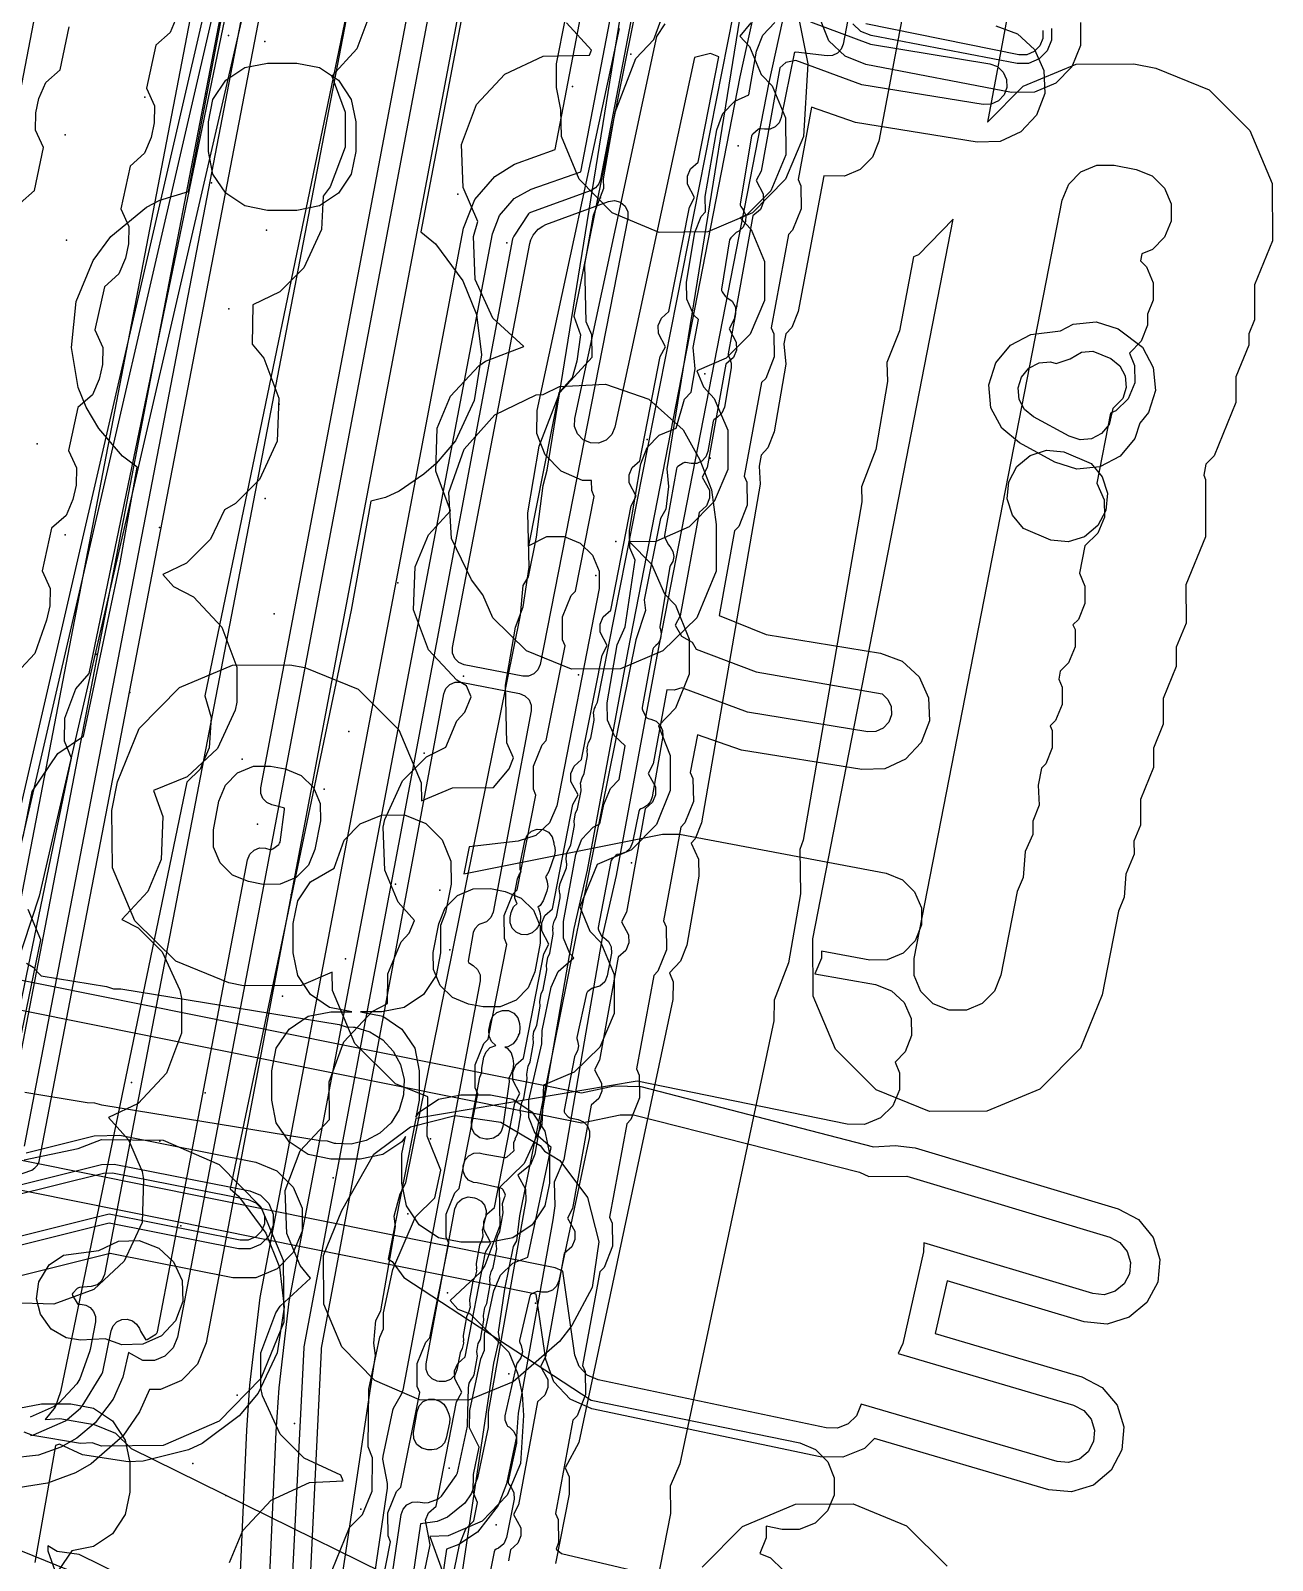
# Model space of a CAD drawing. Header units: metres. Extents: x 3158 to 3711, y 9867 to 11440.
# Drawn here: x 3262.3 to 3304.4, y 10225.3 to 10277.2 of the extents above; entities that cross this region are included whole.
import ezdxf

# ---------------------------------------------------------------- set-up
doc = ezdxf.new("R2010")
doc.units = ezdxf.units.M
for name, color, linetype in [('AI_GREENING_EXCLUSIONS', 1, 'Continuous'), ('AI_GREENING_LAWN', 82, 'Continuous'), ('AI_GREENING_REJECTED', 6, 'Continuous')]:
    doc.layers.add(name, color=color, linetype=linetype)

msp = doc.modelspace()

# ---------------------------------------------------------------- linework, layer by layer
at = {"layer": 'AI_GREENING_EXCLUSIONS'}
for points in [[(3261.435, 10239.631), (3277.065, 10320.857)], [(3260.562, 10240.387), (3275.973, 10320.473)], [(3282.767, 10314.491), (3270.1, 10247.55), (3267.3, 10232.905), (3267.154, 10232.544), (3266.88, 10232.266), (3266.52, 10232.114), (3266.13, 10232.111), (3265.643, 10232.381), (3265.448, 10231.546), (3265.118, 10230.807), (3264.51, 10230.002), (3263.885, 10229.479), (3263.885, 10229.479), (3263.352, 10229.175), (3262.589, 10228.905), (3261.587, 10228.79)], [(3283.761, 10314.378), (3268.282, 10232.717), (3267.989, 10231.994), (3267.441, 10231.438), (3266.723, 10231.134), (3266.356, 10231.132), (3266.021, 10230.377), (3265.446, 10229.548), (3264.38, 10228.61), (3263.847, 10228.307), (3263.847, 10228.307), (3262.9, 10227.954), (3261.903, 10227.799)], [(3268.526, 10309.324), (3253.664, 10232.048)], [(3260.013, 10234.718), (3263.708, 10252.554), (3263.475, 10253.13), (3263.481, 10253.91), (3263.856, 10254.898), (3264.304, 10255.427), (3270.421, 10284.924), (3270.188, 10285.501), (3270.195, 10286.281), (3270.571, 10287.269), (3271.018, 10287.797), (3272.544, 10295.135), (3272.413, 10295.269), (3272.24, 10295.708), (3260.795, 10297.429)], [(3290.821, 10295.894), (3286.384, 10275.668), (3282.581, 10256.197), (3281.207, 10248.754), (3280.748, 10246.766), (3279.422, 10239.113), (3279.279, 10238.75), (3278.846, 10238.398), (3279.116, 10237.931), (3279.123, 10237.541), (3277.846, 10230.361), (3277.84, 10229.838), (3277.484, 10228.135), (3277.27, 10227.588), (3277.051, 10227.269), (3276.466, 10226.795), (3276.117, 10226.649), (3275.551, 10226.57), (3272.551, 10206.135)], [(3291.782, 10295.608), (3287.365, 10275.476), (3283.563, 10256.01), (3282.191, 10248.572), (3281.732, 10246.589), (3280.406, 10238.936), (3280.082, 10238.169), (3280.107, 10237.364), (3280.037, 10236.885), (3278.859, 10230.331), (3278.86, 10230.324), (3278.803, 10229.532), (3278.462, 10227.928), (3278.188, 10227.193), (3277.481, 10226.29), (3276.852, 10225.872), (3276.432, 10225.712), (3273.557, 10206.105)], [(3262.07, 10249.886), (3262.374, 10251.416), (3263.241, 10252.714), (3264.112, 10253.296), (3265.358, 10259.173), (3265.941, 10262.426), (3265.445, 10262.799), (3264.642, 10263.738), (3264.208, 10264.46), (3263.933, 10265.128), (3263.704, 10266.486), (3263.866, 10268.043), (3264.442, 10269.44), (3265.049, 10270.244), (3266.258, 10271.239), (3266.709, 10271.481), (3267.681, 10271.773), (3271.429, 10291.496)], [(3285.435, 10290.753), (3280.751, 10267.544), (3280.976, 10266.909), (3280.854, 10266.014), (3280.694, 10265.451), (3280.238, 10264.94), (3279.217, 10259.759), (3279.84, 10260.069), (3280.426, 10260.071), (3280.967, 10259.849), (3281.383, 10259.437), (3281.608, 10258.897), (3281.61, 10258.311), (3280.169, 10250.932), (3279.923, 10250.354), (3279.461, 10249.928), (3278.866, 10249.729), (3277.204, 10249.541), (3277.024, 10248.628), (3283.761, 10249.968), (3284.332, 10249.97), (3291.352, 10248.645), (3291.895, 10248.426), (3292.312, 10248.017), (3292.542, 10247.478), (3292.547, 10246.893), (3292.329, 10246.35), (3291.919, 10245.932), (3291.38, 10245.703), (3290.795, 10245.697), (3289.15, 10246.008), (3289.15, 10245.767), (3288.929, 10245.232), (3290.985, 10244.872), (3291.53, 10244.66), (3291.954, 10244.256), (3292.19, 10243.721), (3292.204, 10243.136), (3291.992, 10242.59), (3291.657, 10242.239), (3291.803, 10241.88), (3291.799, 10241.295), (3291.571, 10240.755), (3291.155, 10240.344), (3290.612, 10240.124), (3290.027, 10240.128), (3282.896, 10241.597), (3275.389, 10240.329), (3274.448, 10235.552), (3274.593, 10235.472), (3274.981, 10234.932), (3281.335, 10230.764), (3288.413, 10229.32), (3288.953, 10229.094), (3289.365, 10228.678), (3289.586, 10228.136), (3289.583, 10227.551), (3289.357, 10227.011), (3288.941, 10226.599), (3288.399, 10226.378), (3287.814, 10226.381), (3287.281, 10226.489), (3287.279, 10226.102), (3287.056, 10225.57), (3287.419, 10225.424), (3287.836, 10225.014)], [(3269.372, 10200.823), (3270.657, 10229.693), (3270.752, 10231.184), (3270.752, 10231.184), (3271.097, 10234.114), (3277.993, 10270.344), (3278.225, 10270.957), (3278.73, 10271.54), (3279.303, 10271.856), (3280.991, 10272.441), (3284.445, 10290.431)], [(3279.31, 10290.117), (3275.565, 10270.409), (3276.056, 10270.003), (3276.99, 10268.747), (3277.451, 10267.603), (3277.613, 10266.236), (3277.375, 10264.688), (3276.731, 10263.321), (3276.086, 10262.548), (3275.661, 10262.186), (3274.829, 10261.614), (3274.366, 10261.394), (3273.861, 10261.269), (3273.197, 10257.576), (3269.091, 10237.939), (3269.369, 10237.688), (3270.303, 10236.431), (3270.765, 10235.287), (3270.926, 10233.921), (3270.688, 10232.373), (3270.045, 10231.006), (3269.399, 10230.233), (3268.142, 10229.298), (3267.68, 10229.079), (3266.143, 10228.698), (3265.631, 10228.675), (3264.084, 10228.914), (3263.307, 10229.271), (3263.164, 10229.229), (3262.463, 10225.265)], [(3268.373, 10200.876), (3269.659, 10229.756), (3269.659, 10229.756), (3269.757, 10231.283), (3270.106, 10234.249), (3277.011, 10270.531), (3277.391, 10271.508), (3278.065, 10272.287), (3278.733, 10272.699), (3280.118, 10273.197), (3283.354, 10290.053)], [(3271.764, 10217.254), (3274.018, 10232.284), (3273.97, 10232.698), (3274.032, 10233.476), (3274.198, 10233.8), (3274.7, 10236.657), (3274.655, 10237.016), (3274.861, 10237.769), (3275.05, 10238.148), (3278.945, 10257.397), (3279.037, 10258.409), (3279.21, 10258.706), (3279.482, 10260.05), (3279.711, 10261.797), (3279.849, 10262.325), (3283.872, 10287.253)], [(3271.764, 10217.254), (3274.018, 10232.284), (3273.97, 10232.698), (3274.032, 10233.476), (3274.198, 10233.8), (3274.7, 10236.657), (3274.655, 10237.016), (3274.861, 10237.769), (3275.05, 10238.148), (3278.945, 10257.397), (3279.037, 10258.409), (3279.21, 10258.706), (3279.482, 10260.05), (3279.711, 10261.797), (3279.849, 10262.325), (3283.872, 10287.253)], [(3274.337, 10284.106), (3268.232, 10254.669), (3268.448, 10253.925), (3268.375, 10252.896), (3268.071, 10252.178), (3267.624, 10251.738), (3263.339, 10231.057), (3263.154, 10230.537), (3262.813, 10230.108), (3263.317, 10230.146), (3264.476, 10229.942), (3265.2, 10229.651), (3265.737, 10229.124), (3278.905, 10222.641)], [(3287.4, 10284.004), (3283.908, 10262.368), (3283.966, 10261.772), (3283.869, 10260.998), (3283.688, 10260.681), (3283.14, 10257.923), (3283.185, 10257.564), (3282.859, 10256.57), (3278.904, 10237.026), (3278.803, 10236.171), (3278.693, 10235.981), (3278.4, 10234.534), (3278.182, 10233.079), (3278.221, 10232.863), (3278.023, 10232.019), (3275.722, 10216.671)], [(3287.4, 10284.004), (3283.908, 10262.368), (3283.966, 10261.772), (3283.869, 10260.998), (3283.688, 10260.681), (3283.14, 10257.923), (3283.185, 10257.564), (3282.859, 10256.57), (3278.904, 10237.026), (3278.803, 10236.171), (3278.693, 10235.981), (3278.4, 10234.534), (3278.182, 10233.079), (3278.221, 10232.863), (3278.023, 10232.019), (3275.722, 10216.671)], [(3270.833, 10283.481), (3262.61, 10247.867), (3261.237, 10243.703)], [(3269.566, 10283.774), (3261.343, 10248.16)], [(3269.858, 10283.706), (3261.635, 10248.092)], [(3272.404, 10224.641), (3273.142, 10226.448), (3273.579, 10226.889), (3273.905, 10227.681), (3273.919, 10228.817), (3273.77, 10229.191), (3273.795, 10231.141), (3274.169, 10232.902), (3274.292, 10233.189), (3274.299, 10233.734), (3274.61, 10235.202), (3275.38, 10236.994), (3276.038, 10237.635), (3276.238, 10238.578), (3275.78, 10239.724), (3275.797, 10241.06), (3274.703, 10241.505), (3273.318, 10242.872), (3272.559, 10244.669), (3272.554, 10245.288), (3271.496, 10244.843), (3269.546, 10244.831), (3269.048, 10244.927), (3267.246, 10245.66), (3265.856, 10247.03), (3265.096, 10248.833), (3265.083, 10250.778), (3265.27, 10251.753), (3266.003, 10253.556), (3267.373, 10254.946), (3269.174, 10255.706), (3271.121, 10255.719), (3271.624, 10255.622), (3273.431, 10254.886), (3274.819, 10253.515), (3275.577, 10251.718), (3275.581, 10251.103), (3276.636, 10251.548), (3278.023, 10251.557), (3278.552, 10252.186), (3278.707, 10252.561), (3278.478, 10253.075), (3278.429, 10255.026), (3278.77, 10256.996), (3279.036, 10257.687), (3279.234, 10259.029), (3279.188, 10260.869), (3279.579, 10263.136), (3280.28, 10264.956), (3281.374, 10266.152), (3281.365, 10266.916), (3281.172, 10267.351), (3281.123, 10269.301), (3281.413, 10270.977), (3281.766, 10271.894), (3281.758, 10272.201), (3282.15, 10274.467), (3282.851, 10276.288), (3283.464, 10276.933), (3284.211, 10278.966)], [(3292.107, 10278.823), (3291.099, 10273.482), (3290.88, 10272.939), (3290.47, 10272.522), (3289.931, 10272.292), (3289.236, 10272.308), (3288.365, 10267.7), (3288.147, 10267.157), (3287.942, 10266.949), (3287.878, 10266.609), (3287.939, 10265.921), (3287.544, 10263.622), (3287.334, 10263.075), (3287.106, 10262.835), (3287.04, 10262.457), (3287.068, 10261.842), (3285.084, 10250.362), (3284.868, 10249.808), (3284.736, 10249.671), (3284.983, 10249.124), (3284.995, 10248.548), (3284.589, 10246.211), (3284.373, 10245.658), (3283.993, 10245.267), (3284.118, 10244.958), (3284.112, 10244.368), (3280.921, 10229.338), (3280.461, 10228.474), (3280.589, 10228.171), (3280.592, 10227.585), (3280.134, 10225.223)], [(3273.894, 10277.968), (3273.386, 10276.613), (3272.539, 10275.694), (3272.992, 10274.472), (3272.992, 10273.285), (3272.484, 10271.93), (3272.244, 10271.619), (3272.189, 10270.488), (3271.587, 10269.183), (3270.777, 10268.373), (3269.864, 10267.935), (3269.834, 10266.597), (3270.238, 10266.121), (3270.746, 10264.766), (3270.691, 10263.308), (3270.088, 10262.003), (3269.278, 10261.193), (3268.897, 10260.977), (3268.422, 10259.978), (3267.612, 10259.167), (3266.813, 10258.777), (3267.169, 10258.372), (3267.852, 10258.029), (3268.812, 10256.997), (3269.319, 10255.643), (3269.319, 10254.456), (3269.265, 10254.184), (3268.662, 10252.88), (3267.63, 10251.92), (3266.492, 10251.456), (3266.804, 10250.569), (3266.749, 10249.11), (3266.296, 10248.027), (3265.422, 10247.08), (3265.969, 10246.794), (3266.78, 10245.984), (3267.382, 10244.679), (3267.437, 10244.408), (3267.437, 10243.221), (3266.929, 10241.866), (3265.969, 10240.834), (3264.967, 10240.359), (3265.647, 10239.606), (3266.101, 10238.523), (3266.155, 10238.251), (3266.101, 10236.793), (3265.498, 10235.488), (3264.466, 10234.529), (3263.112, 10234.021), (3261.653, 10234.075)], [(3267.284, 10277.709), (3267.053, 10277.171), (3266.566, 10276.736), (3266.258, 10275.283), (3266.525, 10274.687), (3266.518, 10274.102), (3266.414, 10273.613), (3266.183, 10273.075), (3265.696, 10272.64), (3265.387, 10271.187), (3265.655, 10270.591), (3265.647, 10270.006), (3265.543, 10269.517), (3265.312, 10268.979), (3264.824, 10268.544), (3264.506, 10267.085), (3264.77, 10266.488), (3264.759, 10265.903), (3264.653, 10265.414), (3264.419, 10264.878), (3263.929, 10264.445), (3263.613, 10262.994), (3263.877, 10262.397), (3263.866, 10261.812), (3263.76, 10261.323), (3263.526, 10260.787), (3263.036, 10260.354), (3262.719, 10258.903), (3262.984, 10258.306), (3262.973, 10257.72), (3262.866, 10257.232), (3262.466, 10256.102), (3261.999, 10255.601)], [(3295.546, 10278.173), (3294.781, 10274.123), (3295.996, 10275.347), (3297.795, 10276.1), (3299.745, 10276.108), (3300.497, 10275.962), (3302.302, 10275.223), (3303.687, 10273.849), (3304.441, 10272.049), (3304.449, 10270.099), (3303.84, 10268.611), (3303.845, 10267.419), (3303.651, 10266.947), (3303.652, 10266.567), (3303.209, 10265.485), (3303.212, 10264.615), (3302.472, 10262.81), (3302.191, 10262.528), (3302.118, 10262.15), (3302.177, 10262.009), (3302.184, 10260.058), (3301.518, 10258.436), (3301.523, 10257.131), (3301.187, 10256.313), (3301.19, 10255.655), (3300.746, 10254.573), (3300.749, 10253.703), (3300.415, 10252.888), (3300.418, 10252.233), (3299.974, 10251.151), (3299.977, 10250.281), (3299.753, 10249.735), (3299.755, 10249.296), (3299.476, 10248.615), (3299.424, 10247.832), (3299.23, 10247.359), (3298.676, 10244.517), (3297.937, 10242.712), (3296.564, 10241.326), (3294.765, 10240.572), (3292.814, 10240.563), (3291.008, 10241.302), (3289.623, 10242.675), (3288.868, 10244.475), (3288.86, 10246.425), (3293.624, 10270.835), (3292.443, 10269.63), (3292.279, 10269.561), (3291.804, 10267.051), (3291.372, 10265.977), (3291.389, 10265.328), (3290.993, 10263.028), (3290.504, 10261.756), (3290.517, 10261.246), (3288.533, 10249.766), (3288.412, 10249.454), (3288.443, 10247.948), (3288.037, 10245.611), (3287.543, 10244.345), (3287.535, 10243.642), (3284.345, 10228.611), (3284.023, 10227.856), (3284.028, 10226.919), (3283.57, 10224.557)], [(3297.936, 10277.506), (3297.941, 10276.726), (3297.648, 10276.003), (3297.1, 10275.447), (3296.381, 10275.143), (3295.601, 10275.138), (3290.652, 10276.085), (3289.952, 10276.364), (3289.404, 10276.883), (3289.009, 10277.88)], [(3261.965, 10271.376), (3262.452, 10271.811), (3262.761, 10273.264), (3262.493, 10273.86), (3262.501, 10274.445), (3262.605, 10274.934), (3262.836, 10275.472), (3263.323, 10275.907), (3263.632, 10277.36)], [(3269.067, 10225.259), (3269.52, 10226.342), (3270.48, 10227.374), (3271.785, 10227.977), (3271.785, 10227.977), (3272.924, 10228.031), (3272.841, 10228.23), (3271.603, 10228.804), (3270.793, 10229.615), (3270.19, 10230.919), (3270.135, 10231.191), (3270.135, 10232.378), (3270.643, 10233.732), (3270.793, 10233.954), (3271.822, 10234.912), (3271.47, 10235.336), (3271.017, 10236.419), (3270.962, 10237.878), (3271.47, 10239.232), (3272.463, 10240.287), (3272.445, 10241.567), (3272.953, 10242.921), (3273.912, 10243.953), (3274.424, 10244.224), (3274.438, 10245.234), (3274.892, 10246.318), (3275.164, 10246.608), (3275.344, 10247.04), (3274.793, 10247.662), (3274.34, 10248.746), (3274.285, 10250.204), (3274.34, 10250.475), (3274.943, 10251.78), (3275.753, 10252.591), (3276.406, 10252.92), (3276.781, 10253.818), (3277.054, 10254.109), (3277.27, 10254.627), (3277.113, 10255.002), (3276.783, 10255.197), (3275.824, 10256.229), (3275.316, 10257.583), (3275.37, 10259.042), (3275.824, 10260.125), (3276.57, 10260.943), (3276.064, 10262.292), (3276.119, 10263.75), (3276.572, 10264.834), (3277.532, 10265.865), (3277.753, 10266.015), (3279.057, 10266.512), (3278.001, 10267.482), (3277.398, 10268.787), (3277.343, 10270.246), (3277.499, 10270.758), (3276.995, 10271.916), (3276.94, 10273.375), (3277.448, 10274.729), (3278.408, 10275.761), (3279.713, 10276.364), (3281.279, 10276.397), (3281.352, 10276.57), (3280.499, 10277.495)], [(3273.896, 10222.747), (3274.534, 10225.959), (3274.447, 10226.167), (3274.444, 10226.947), (3274.74, 10227.669), (3274.883, 10227.814), (3275.521, 10231.025), (3275.434, 10231.233), (3275.431, 10232.014), (3275.726, 10232.736), (3275.869, 10232.88), (3276.507, 10236.092), (3276.42, 10236.3), (3276.417, 10237.08), (3276.713, 10237.802), (3276.856, 10237.946), (3277.494, 10241.158), (3277.407, 10241.366), (3277.404, 10242.146), (3277.7, 10242.868), (3277.843, 10243.013), (3278.481, 10246.224), (3278.394, 10246.432), (3278.391, 10247.213), (3278.686, 10247.935), (3278.829, 10248.079), (3279.467, 10251.291), (3279.38, 10251.499), (3279.377, 10252.279), (3279.673, 10253.002), (3279.816, 10253.146), (3280.455, 10256.357), (3280.368, 10256.565), (3280.365, 10257.346), (3280.661, 10258.068), (3280.804, 10258.212), (3281.443, 10261.424), (3281.356, 10261.631), (3281.355, 10261.968), (3281.042, 10261.973), (3280.326, 10262.283), (3279.783, 10262.844), (3279.495, 10263.569), (3279.508, 10264.349), (3282.298, 10277.311)], [(3275.096, 10222.107), (3275.873, 10225.864), (3275.72, 10226.699), (3275.824, 10226.952), (3276.082, 10227.173), (3276.773, 10230.718), (3276.947, 10231.042), (3276.708, 10231.492), (3276.707, 10231.765), (3276.81, 10232.018), (3277.069, 10232.24), (3277.759, 10235.785), (3277.933, 10236.108), (3277.694, 10236.558), (3277.693, 10236.831), (3277.797, 10237.084), (3278.056, 10237.306), (3278.746, 10240.851), (3278.92, 10241.175), (3278.681, 10241.625), (3278.68, 10241.898), (3278.783, 10242.151), (3279.042, 10242.372), (3279.733, 10245.917), (3279.907, 10246.241), (3279.668, 10246.691), (3279.667, 10246.964), (3279.77, 10247.217), (3280.029, 10247.439), (3280.719, 10250.984), (3280.893, 10251.307), (3280.654, 10251.758), (3280.653, 10252.031), (3280.757, 10252.283), (3281.016, 10252.505), (3281.707, 10256.05), (3281.881, 10256.374), (3281.642, 10256.824), (3281.641, 10257.097), (3281.745, 10257.35), (3282.004, 10257.571), (3282.695, 10261.116), (3282.869, 10261.44), (3282.63, 10261.89), (3282.629, 10262.163), (3282.732, 10262.416), (3282.991, 10262.637), (3283.683, 10266.182), (3283.857, 10266.506), (3283.618, 10266.956), (3283.617, 10267.229), (3283.72, 10267.482), (3283.979, 10267.703), (3284.67, 10271.248), (3284.844, 10271.572), (3284.605, 10272.022), (3284.604, 10272.295), (3284.708, 10272.548), (3284.967, 10272.77), (3285.671, 10276.346), (3285.39, 10276.458), (3284.847, 10276.319), (3282.147, 10263.781), (3282.039, 10263.53), (3281.843, 10263.34), (3281.589, 10263.24), (3281.316, 10263.244), (3281.065, 10263.353), (3280.875, 10263.549), (3280.774, 10263.803), (3280.779, 10264.076), (3283.569, 10277.037), (3283.847, 10277.459)], [(3286.757, 10277.495), (3286.379, 10277.044), (3286.71, 10276.694), (3287.107, 10275.744), (3287.477, 10275.356), (3287.93, 10274.272), (3287.944, 10273.015), (3287.438, 10271.804), (3286.628, 10270.994), (3286.394, 10270.881), (3286.767, 10270.487), (3287.22, 10269.403), (3287.22, 10268.076), (3286.728, 10266.935), (3285.918, 10266.125), (3284.918, 10265.692), (3285.147, 10265.145), (3285.516, 10264.757), (3285.97, 10263.673), (3285.97, 10262.346), (3285.516, 10261.262), (3284.667, 10260.395), (3283.527, 10259.903), (3282.634, 10259.889), (3283.391, 10259.132), (3283.827, 10258.125), (3284.196, 10257.736), (3284.664, 10256.583), (3284.664, 10255.396), (3284.196, 10254.242), (3283.619, 10253.646), (3284.023, 10252.643), (3284.023, 10251.456), (3283.556, 10250.302), (3282.707, 10249.435), (3281.544, 10248.938), (3280.95, 10247.512), (3281.296, 10246.684), (3281.666, 10246.295), (3282.119, 10245.212), (3282.119, 10243.885), (3281.628, 10242.744), (3280.76, 10241.895), (3279.719, 10241.46), (3279.664, 10240.108), (3279.062, 10238.804), (3278.218, 10237.97), (3278.236, 10236.69), (3277.728, 10235.336), (3277.579, 10235.114), (3276.55, 10234.156), (3276.821, 10233.852), (3277.235, 10233.701), (3278.545, 10232.396), (3278.844, 10231.687), (3278.999, 10230.967), (3279.039, 10230.251), (3278.945, 10228.624), (3278.491, 10227.541), (3277.636, 10226.664), (3276.486, 10226.166), (3275.86, 10226.149), (3276.287, 10224.988)], [(3276.704, 10225.031), (3276.868, 10225.861), (3277.091, 10226.4), (3277.359, 10226.67), (3277.48, 10227.297), (3277.336, 10227.652), (3277.343, 10228.245), (3277.542, 10229.169), (3277.211, 10229.829), (3277.219, 10230.415), (3277.593, 10232.175), (3277.716, 10232.462), (3277.723, 10233.007), (3278.034, 10234.475), (3278.265, 10235.013), (3278.684, 10235.421), (3279.188, 10235.622), (3279.978, 10239.344), (3279.438, 10239.82), (3279.221, 10240.363), (3279.229, 10240.948), (3279.669, 10242.864), (3279.675, 10243.311), (3279.986, 10244.779), (3280.217, 10245.317), (3280.754, 10245.772), (3280.614, 10245.918), (3280.4, 10246.445), (3280.397, 10247.013), (3280.823, 10249.277), (3281.027, 10249.799), (3281.409, 10250.209), (3281.637, 10250.318), (3281.769, 10250.983), (3281.993, 10251.523), (3282.292, 10251.822), (3282.49, 10252.968), (3282.13, 10253.309), (3281.893, 10253.844), (3281.878, 10254.429), (3282.219, 10256.4), (3282.487, 10257.007), (3282.836, 10259.272), (3282.651, 10259.688), (3282.636, 10260.273), (3283.028, 10262.54), (3283.239, 10263.086), (3283.642, 10263.51), (3284.219, 10263.748), (3284.504, 10264.728), (3284.731, 10264.967), (3284.867, 10265.759), (3284.802, 10266.486), (3284.981, 10267.436), (3284.824, 10267.585), (3284.586, 10268.12), (3284.572, 10268.705), (3284.861, 10270.38), (3285.072, 10270.927), (3285.22, 10271.082), (3285.207, 10271.605), (3285.599, 10273.871), (3285.809, 10274.417), (3286.212, 10274.841), (3286.69, 10275.053), (3286.947, 10276.532), (3287.161, 10277.082), (3287.57, 10277.508)], [(3288.775, 10277.536), (3290.81, 10276.769), (3294.864, 10276.11), (3295.119, 10276.014), (3295.319, 10275.828), (3295.433, 10275.579), (3295.442, 10275.307), (3295.347, 10275.051), (3295.16, 10274.851), (3294.912, 10274.738), (3294.639, 10274.728), (3290.516, 10275.398), (3288.281, 10276.226), (3287.946, 10276.147), (3287.739, 10275.973), (3287.102, 10272.47), (3286.932, 10272.144), (3287.177, 10271.697), (3287.182, 10271.424), (3287.081, 10271.17), (3286.825, 10270.945), (3286.188, 10267.441), (3286.018, 10267.115), (3286.263, 10266.668), (3286.268, 10266.395), (3286.167, 10266.141), (3285.911, 10265.916), (3285.274, 10262.413), (3285.104, 10262.087), (3285.349, 10261.64), (3285.354, 10261.367), (3285.253, 10261.113), (3284.997, 10260.888), (3284.36, 10257.384), (3284.191, 10257.058), (3284.404, 10256.684), (3284.768, 10256.481), (3284.906, 10256.247), (3286.941, 10255.48), (3291.207, 10254.732), (3291.406, 10254.546), (3291.52, 10254.298), (3291.529, 10254.025), (3291.434, 10253.769), (3291.248, 10253.569), (3290.999, 10253.456), (3290.726, 10253.446), (3286.647, 10254.109), (3284.412, 10254.937), (3284.154, 10254.853), (3283.904, 10254.871), (3283.447, 10252.356), (3283.277, 10252.03), (3283.521, 10251.583), (3283.526, 10251.31), (3283.425, 10251.056), (3283.169, 10250.831), (3282.533, 10247.327), (3282.363, 10247.001), (3282.607, 10246.555), (3282.612, 10246.281), (3282.512, 10246.027), (3282.255, 10245.802), (3281.619, 10242.299), (3281.449, 10241.973), (3281.693, 10241.526), (3281.698, 10241.253), (3281.598, 10240.999), (3281.342, 10240.774), (3280.705, 10237.271), (3280.535, 10236.945), (3280.779, 10236.498), (3280.784, 10236.224), (3280.684, 10235.97), (3280.428, 10235.745), (3279.791, 10232.242), (3279.621, 10231.916), (3279.866, 10231.469), (3279.87, 10231.196), (3279.77, 10230.942), (3279.514, 10230.717), (3278.877, 10227.214), (3278.707, 10226.888), (3278.952, 10226.441), (3278.956, 10226.168), (3278.856, 10225.914), (3278.6, 10225.688), (3278.533, 10225.322)], [(3295.072, 10277.393), (3295.803, 10277.12), (3296.374, 10276.588), (3296.698, 10275.878), (3296.725, 10275.098), (3296.452, 10274.367), (3295.92, 10273.796), (3295.21, 10273.472), (3294.43, 10273.445), (3290.308, 10274.115), (3288.817, 10274.635), (3288.358, 10272.178), (3288.448, 10271.972), (3288.461, 10271.191), (3288.174, 10270.466), (3288.033, 10270.32), (3287.444, 10267.15), (3287.534, 10266.943), (3287.547, 10266.163), (3287.26, 10265.437), (3287.119, 10265.291), (3286.53, 10262.121), (3286.62, 10261.915), (3286.633, 10261.134), (3286.346, 10260.409), (3286.205, 10260.263), (3285.682, 10257.388), (3287.278, 10256.742), (3291.159, 10256.111), (3291.89, 10255.838), (3292.461, 10255.306), (3292.785, 10254.596), (3292.813, 10253.816), (3292.539, 10253.085), (3292.007, 10252.514), (3291.297, 10252.19), (3290.518, 10252.163), (3286.439, 10252.826), (3284.948, 10253.346), (3284.702, 10252.064), (3284.792, 10251.858), (3284.805, 10251.077), (3284.518, 10250.352), (3284.377, 10250.206), (3283.788, 10247.036), (3283.878, 10246.829), (3283.891, 10246.049), (3283.604, 10245.323), (3283.463, 10245.177), (3282.874, 10242.007), (3282.964, 10241.801), (3282.977, 10241.021), (3282.69, 10240.295), (3282.549, 10240.149), (3281.96, 10236.979), (3282.05, 10236.772), (3282.063, 10235.992), (3281.776, 10235.266), (3281.635, 10235.12), (3281.047, 10231.95), (3281.136, 10231.744), (3281.149, 10230.964), (3280.862, 10230.238), (3280.721, 10230.092), (3280.133, 10226.922), (3280.222, 10226.715), (3280.235, 10225.935), (3280.147, 10225.713), (3280.328, 10225.572), (3284.463, 10224.593)], [(3288.381, 10277.638), (3288.685, 10276.107), (3288.538, 10273.64), (3287.934, 10272.195), (3286.811, 10271.051), (3285.302, 10270.404), (3283.641, 10270.388), (3282.055, 10271.051), (3280.932, 10272.195), (3280.328, 10273.64), (3280.312, 10274.56), (3280.163, 10275.31), (3280.163, 10276.112), (3280.467, 10277.643)], [(3296.956, 10277.304), (3296.959, 10276.914), (3296.813, 10276.552), (3296.539, 10276.274), (3296.179, 10276.123), (3295.789, 10276.12), (3290.84, 10277.067), (3290.49, 10277.207), (3290.216, 10277.466)], [(3296.663, 10277.243), (3296.665, 10276.97), (3296.562, 10276.717), (3296.37, 10276.523), (3296.119, 10276.416), (3295.845, 10276.414), (3290.651, 10277.46)], [(3249.661, 10247.508), (3281.016, 10241.201), (3282.115, 10241.432), (3283.018, 10241.415), (3290.914, 10239.369), (3291.65, 10239.407), (3292.329, 10239.326), (3299.216, 10237.258), (3299.906, 10236.893), (3300.403, 10236.291), (3300.631, 10235.545), (3300.557, 10234.768), (3300.191, 10234.079), (3299.589, 10233.582), (3298.843, 10233.353), (3298.067, 10233.427), (3293.415, 10234.823), (3293.01, 10233.027), (3297.988, 10231.564), (3298.679, 10231.202), (3299.18, 10230.603), (3299.413, 10229.859), (3299.343, 10229.081), (3298.981, 10228.39), (3298.382, 10227.89), (3297.638, 10227.657), (3296.86, 10227.726), (3290.949, 10229.463), (3290.607, 10229.129), (3289.882, 10228.838), (3289.102, 10228.847), (3281.365, 10230.48), (3280.626, 10230.802), (3280.074, 10231.389), (3279.799, 10232.147), (3279.474, 10234.371), (3248.253, 10240.651)], [(3261.465, 10240.568), (3262.665, 10246.383), (3262.234, 10247.413)], [(3249.464, 10246.527), (3281.017, 10240.179), (3282.322, 10240.454), (3282.773, 10240.445), (3290.439, 10238.509), (3290.754, 10238.359), (3292.042, 10238.368), (3298.929, 10236.301), (3299.274, 10236.118), (3299.522, 10235.817), (3299.636, 10235.444), (3299.599, 10235.055), (3299.416, 10234.711), (3299.115, 10234.462), (3298.742, 10234.348), (3298.354, 10234.385), (3292.621, 10236.106), (3292.61, 10235.797), (3291.91, 10232.695), (3291.754, 10232.354), (3297.706, 10230.605), (3298.052, 10230.424), (3298.302, 10230.124), (3298.418, 10229.752), (3298.384, 10229.363), (3298.203, 10229.018), (3297.903, 10228.768), (3297.531, 10228.651), (3297.142, 10228.686), (3290.494, 10230.639), (3290.34, 10230.239), (3290.061, 10229.966), (3289.699, 10229.821), (3289.309, 10229.826), (3281.572, 10231.458), (3281.202, 10231.619), (3280.926, 10231.913), (3280.789, 10232.292), (3280.372, 10235.144), (3280.116, 10235.259), (3248.449, 10241.631)], [(3262.183, 10245.599), (3262.404, 10245.462), (3262.405, 10245.461), (3262.405, 10245.461), (3262.584, 10245.271), (3262.684, 10245.164), (3264.892, 10244.802), (3265.133, 10244.729), (3265.385, 10244.721), (3272.787, 10243.509), (3273.028, 10243.436), (3273.28, 10243.428), (3273.326, 10243.421), (3273.826, 10243.27), (3274.27, 10242.995), (3274.627, 10242.614), (3274.874, 10242.154), (3274.993, 10241.646), (3274.977, 10241.124), (3274.826, 10240.624), (3274.551, 10240.18), (3274.17, 10239.823), (3273.71, 10239.576), (3273.202, 10239.457), (3272.68, 10239.473), (3272.633, 10239.481), (3272.392, 10239.554), (3272.14, 10239.562), (3264.739, 10240.774), (3264.497, 10240.847), (3264.245, 10240.855), (3262.124, 10241.202)], [(3262.171, 10239.16), (3264.483, 10239.736), (3265.354, 10239.758), (3269.957, 10238.849), (3270.678, 10238.551), (3271.231, 10238), (3271.53, 10237.279), (3271.531, 10236.499), (3271.234, 10235.778), (3270.683, 10235.225), (3269.962, 10234.925), (3269.182, 10234.924), (3265.017, 10235.747), (3261.443, 10234.857)], [(3262.103, 10238.922), (3263.934, 10239.308), (3264.723, 10239.612), (3266.819, 10239.589), (3268.72, 10238.769), (3270.135, 10237.323), (3270.89, 10235.517), (3270.914, 10233.421), (3270.135, 10231.499), (3268.72, 10230.053), (3266.819, 10229.233), (3264.723, 10229.21), (3264.406, 10229.317), (3264.016, 10229.303), (3262.401, 10229.57), (3262.103, 10229.683)], [(3260.09, 10237.302), (3264.797, 10238.475), (3265.102, 10238.483), (3269.705, 10237.573), (3269.957, 10237.469), (3270.151, 10237.276), (3270.256, 10237.024), (3270.256, 10236.751), (3270.152, 10236.498), (3269.959, 10236.305), (3269.707, 10236.2), (3269.434, 10236.2), (3264.984, 10237.079), (3259.866, 10235.803)], [(3260.375, 10237.682), (3264.725, 10238.766), (3265.16, 10238.777), (3269.763, 10237.868), (3270.124, 10237.719), (3270.4, 10237.443), (3270.55, 10237.083), (3270.55, 10236.693), (3270.402, 10236.332), (3270.126, 10236.056), (3269.766, 10235.906), (3269.376, 10235.906), (3264.992, 10236.772), (3260.133, 10235.561)], [(3259.454, 10225.008), (3259.021, 10225.657), (3258.868, 10226.422), (3258.868, 10227.422), (3259.021, 10228.187), (3259.454, 10228.836), (3260.103, 10229.27), (3260.84, 10229.416), (3261.273, 10230.064), (3261.922, 10230.498), (3262.687, 10230.65), (3263.687, 10230.65), (3263.687, 10230.65), (3264.452, 10230.498), (3265.101, 10230.064), (3265.535, 10229.415), (3265.687, 10228.65), (3265.687, 10227.65), (3265.535, 10226.885), (3265.101, 10226.236), (3264.452, 10225.802), (3263.715, 10225.656), (3263.283, 10225.008)], [(3285.102, 10225.103), (3286.476, 10226.488), (3288.276, 10227.241), (3290.227, 10227.248), (3292.032, 10226.509), (3293.417, 10225.134)], [(3277.379, 10218.933), (3263.97, 10225.535), (3263.225, 10225.64), (3262.904, 10225.829), (3262.901, 10225.652), (3265.358, 10218.785)], [(3257.441, 10224.953), (3259.273, 10225.338), (3260.062, 10225.643), (3262.041, 10225.643), (3263.963, 10224.864)]]:
    msp.add_lwpolyline(points, dxfattribs=at)
for points in [[(3272.768, 10275.548), (3273.202, 10274.899), (3273.354, 10274.134), (3273.354, 10273.134), (3273.202, 10272.369), (3272.768, 10271.72), (3272.119, 10271.286), (3271.354, 10271.134), (3270.354, 10271.134), (3269.589, 10271.286), (3268.94, 10271.72), (3268.506, 10272.369), (3268.354, 10273.134), (3268.354, 10274.134), (3268.506, 10274.899), (3268.94, 10275.548), (3269.589, 10275.982), (3270.354, 10276.134), (3271.354, 10276.134), (3272.119, 10275.982), (3272.768, 10275.548)], [(3300.37, 10272.304), (3300.785, 10271.892), (3301.011, 10271.352), (3301.014, 10270.767), (3300.792, 10270.226), (3300.38, 10269.81), (3300.017, 10269.658), (3299.971, 10269.423), (3300.181, 10269.215), (3300.407, 10268.675), (3300.409, 10268.089), (3300.216, 10267.617), (3300.217, 10267.237), (3299.995, 10266.696), (3299.597, 10266.295), (3299.775, 10265.871), (3299.777, 10265.286), (3299.555, 10264.744), (3299.142, 10264.329), (3298.962, 10264.254), (3298.498, 10261.876), (3298.746, 10261.314), (3298.748, 10260.729), (3298.526, 10260.187), (3298.085, 10259.76), (3297.902, 10258.824), (3298.086, 10258.387), (3298.088, 10257.801), (3297.866, 10257.26), (3297.683, 10257.076), (3297.753, 10256.911), (3297.755, 10256.325), (3297.533, 10255.784), (3297.254, 10255.503), (3297.2, 10255.226), (3297.312, 10254.959), (3297.314, 10254.374), (3297.092, 10253.832), (3296.913, 10253.651), (3296.98, 10253.489), (3296.982, 10252.904), (3296.76, 10252.362), (3296.612, 10252.213), (3296.499, 10251.635), (3296.542, 10250.952), (3296.318, 10250.408), (3296.32, 10249.966), (3296.06, 10249.387), (3295.989, 10248.502), (3295.795, 10248.029), (3295.241, 10245.185), (3295.019, 10244.643), (3294.607, 10244.228), (3294.067, 10244.001), (3293.482, 10243.999), (3292.94, 10244.221), (3292.525, 10244.633), (3292.298, 10245.172), (3292.296, 10245.758), (3297.318, 10271.487), (3297.54, 10272.029), (3297.952, 10272.444), (3298.492, 10272.67), (3299.077, 10272.672), (3299.828, 10272.526), (3300.37, 10272.304)], [(3296.252, 10266.923), (3297.259, 10267.054), (3297.689, 10267.28), (3298.466, 10267.351), (3299.212, 10267.12), (3300.045, 10266.493), (3300.409, 10265.803), (3300.48, 10265.026), (3300.248, 10264.28), (3299.95, 10263.921), (3299.786, 10263.394), (3299.286, 10262.794), (3298.596, 10262.431), (3297.819, 10262.36), (3297.073, 10262.591), (3295.865, 10263.248), (3295.265, 10263.747), (3294.902, 10264.437), (3294.831, 10265.215), (3295.062, 10265.96), (3295.561, 10266.56), (3296.252, 10266.923)], [(3296.191, 10265.782), (3296.536, 10265.964), (3296.924, 10266), (3297.11, 10265.942), (3297.594, 10266.099), (3297.973, 10266.321), (3298.362, 10266.357), (3298.968, 10266.114), (3299.268, 10265.864), (3299.45, 10265.519), (3299.485, 10265.13), (3299.37, 10264.758), (3299.032, 10264.411), (3298.907, 10263.871), (3298.657, 10263.571), (3298.312, 10263.39), (3297.923, 10263.354), (3297.551, 10263.47), (3296.342, 10264.126), (3296.042, 10264.376), (3295.861, 10264.721), (3295.825, 10265.11), (3295.941, 10265.482), (3296.191, 10265.782)], [(3278.069, 10264.198), (3279.475, 10264.876), (3279.714, 10264.889), (3280.268, 10265.156), (3281.826, 10265.244), (3283.299, 10264.729), (3284.463, 10263.689), (3285.022, 10262.667), (3285.423, 10261.652), (3285.581, 10260.482), (3285.581, 10258.898), (3284.918, 10257.312), (3283.774, 10256.189), (3282.329, 10255.585), (3280.668, 10255.569), (3279.146, 10256.189), (3278.002, 10257.312), (3277.659, 10258.093), (3277.28, 10258.596), (3276.602, 10260.002), (3276.514, 10261.561), (3277.029, 10263.034), (3278.069, 10264.198)], [(3297.371, 10262.944), (3298.303, 10262.549), (3298.677, 10262.099), (3298.851, 10261.54), (3298.797, 10260.957), (3298.525, 10260.439), (3298.075, 10260.065), (3297.516, 10259.891), (3296.933, 10259.945), (3296.001, 10260.34), (3295.627, 10260.79), (3295.453, 10261.349), (3295.507, 10261.931), (3295.779, 10262.449), (3296.229, 10262.824), (3296.788, 10262.997), (3297.371, 10262.944)], [(3269.878, 10252.277), (3270.462, 10252.281), (3270.962, 10252.185), (3271.505, 10251.964), (3271.921, 10251.553), (3272.148, 10251.014), (3272.152, 10250.429), (3271.965, 10249.457), (3271.744, 10248.915), (3271.333, 10248.499), (3270.793, 10248.272), (3270.208, 10248.268), (3269.71, 10248.364), (3269.17, 10248.584), (3268.752, 10248.996), (3268.525, 10249.536), (3268.521, 10250.119), (3268.707, 10251.091), (3268.928, 10251.633), (3269.339, 10252.05), (3269.878, 10252.277)], [(3271.089, 10239.533), (3270.655, 10240.182), (3270.503, 10240.947), (3270.503, 10241.947), (3270.655, 10242.712), (3271.089, 10243.361), (3271.738, 10243.795), (3272.503, 10243.947), (3273.217, 10243.947), (3272.467, 10244.096), (3271.818, 10244.53), (3271.384, 10245.179), (3271.232, 10245.944), (3271.232, 10246.944), (3271.384, 10247.709), (3271.818, 10248.358), (3272.617, 10248.822), (3272.955, 10249.763), (3273.504, 10250.317), (3274.223, 10250.62), (3275.004, 10250.624), (3275.726, 10250.329), (3276.281, 10249.78), (3276.583, 10249.06), (3276.587, 10248.28), (3276.399, 10247.309), (3276.232, 10246.874), (3276.232, 10245.944), (3276.08, 10245.179), (3275.646, 10244.53), (3274.997, 10244.096), (3274.232, 10243.944), (3273.518, 10243.944), (3274.268, 10243.795), (3274.917, 10243.361), (3275.351, 10242.712), (3275.503, 10241.947), (3275.503, 10240.947), (3275.388, 10240.368), (3275.506, 10240.544), (3276.155, 10240.978), (3276.92, 10241.13), (3277.92, 10241.13), (3278.685, 10240.978), (3279.334, 10240.544), (3279.768, 10239.895), (3279.92, 10239.13), (3279.92, 10238.13), (3279.768, 10237.365), (3279.334, 10236.716), (3278.685, 10236.282), (3277.92, 10236.13), (3276.92, 10236.13), (3276.155, 10236.282), (3275.506, 10236.716), (3275.072, 10237.365), (3274.92, 10238.13), (3274.92, 10239.13), (3275.035, 10239.709), (3274.917, 10239.533), (3274.268, 10239.099), (3273.503, 10238.947), (3272.503, 10238.947), (3271.738, 10239.099), (3271.089, 10239.533)], [(3275.987, 10245.378), (3275.983, 10245.961), (3276.169, 10246.933), (3276.39, 10247.475), (3276.801, 10247.892), (3277.34, 10248.119), (3277.924, 10248.123), (3278.424, 10248.027), (3278.966, 10247.806), (3279.383, 10247.395), (3279.61, 10246.856), (3279.614, 10246.271), (3279.427, 10245.299), (3279.206, 10244.757), (3278.795, 10244.341), (3278.256, 10244.114), (3277.67, 10244.11), (3277.172, 10244.206), (3276.632, 10244.426), (3276.214, 10244.838), (3275.987, 10245.378)], [(3279.61, 10239.406), (3279.753, 10239.214), (3280.281, 10238.9), (3281.214, 10237.649), (3281.597, 10236.136), (3281.373, 10234.591), (3280.682, 10233.307), (3280.263, 10232.761), (3278.694, 10231.389), (3277.172, 10230.769), (3275.511, 10230.785), (3274.002, 10231.432), (3272.879, 10232.576), (3272.275, 10234.021), (3272.259, 10235.682), (3272.879, 10237.204), (3273.961, 10239.114), (3275.212, 10240.047), (3276.725, 10240.43), (3278.269, 10240.205), (3279.61, 10239.406)], [(3266.009, 10236.181), (3266.668, 10235.931), (3267.168, 10235.462), (3267.459, 10234.825), (3267.483, 10234.114), (3267.233, 10233.456), (3266.763, 10232.955), (3266.126, 10232.664), (3265.416, 10232.641), (3264.848, 10232.853), (3264.016, 10232.803), (3263.532, 10232.883), (3263.025, 10233.176), (3262.657, 10233.688), (3262.519, 10234.207), (3262.596, 10234.787), (3262.955, 10235.363), (3263.442, 10235.688), (3264.64, 10235.846), (3265.299, 10236.158), (3266.009, 10236.181)]]:
    msp.add_lwpolyline(points, close=True, dxfattribs=at)
at = {"layer": 'AI_GREENING_LAWN'}
for points in [[(3260.332, 10237.873), (3262.363, 10238.578), (3262.467, 10238.648), (3262.552, 10238.745), (3262.609, 10238.861), (3278.441, 10321.126)], [(3277.775, 10320.84), (3262.1, 10239.385)], [(3262.321, 10229.57), (3262.419, 10229.591), (3263.504, 10230.072), (3263.566, 10230.111), (3264.019, 10230.503), (3264.068, 10230.561), (3264.737, 10231.648), (3264.769, 10231.727), (3265.058, 10233.12), (3265.127, 10233.289), (3265.252, 10233.422), (3265.417, 10233.501), (3265.599, 10233.516), (3265.599, 10233.516), (3265.774, 10233.464), (3265.919, 10233.352), (3266.014, 10233.196), (3266.047, 10233.11), (3266.207, 10232.847), (3266.236, 10232.817), (3266.275, 10232.831), (3266.568, 10233.009), (3266.604, 10233.043), (3266.622, 10233.088), (3269.676, 10249.104), (3269.754, 10249.292), (3269.901, 10249.433), (3270.092, 10249.504), (3270.295, 10249.494), (3270.439, 10249.455), (3270.491, 10249.454), (3270.539, 10249.475), (3270.74, 10249.626), (3270.771, 10249.661), (3270.786, 10249.705), (3270.937, 10250.81), (3270.935, 10250.85), (3270.898, 10250.866), (3270.506, 10250.963), (3270.335, 10251.042), (3270.205, 10251.178), (3270.135, 10251.353), (3270.135, 10251.541), (3282.031, 10314.294)], [(3277.611, 10301.434), (3264.828, 10235.027), (3264.742, 10234.829), (3264.58, 10234.685), (3264.373, 10234.623), (3263.985, 10234.596), (3263.943, 10234.584), (3263.907, 10234.558), (3263.758, 10234.4), (3263.734, 10234.36), (3263.748, 10234.315), (3263.897, 10234.058), (3263.923, 10234.026), (3263.964, 10234.02), (3264.013, 10234.022), (3264.19, 10233.995), (3264.346, 10233.909), (3264.461, 10233.773), (3264.522, 10233.606), (3264.52, 10233.427), (3264.339, 10232.483), (3264.319, 10232.41), (3263.993, 10231.492), (3263.888, 10231.319), (3263.284, 10230.668), (3263.12, 10230.552), (3262.308, 10230.192)], [(3285.154, 10290.413), (3281.656, 10272.191), (3281.595, 10272.031), (3281.484, 10271.901), (3281.336, 10271.815), (3279.275, 10271.062), (3279.241, 10271.044), (3279.216, 10271.016), (3278.711, 10270.265), (3278.674, 10270.173), (3271.596, 10232.581), (3271.592, 10232.548), (3269.811, 10197.346)], [(3290.237, 10278.617), (3289.889, 10276.778), (3289.821, 10276.604), (3289.694, 10276.468), (3289.526, 10276.387), (3289.34, 10276.374), (3288.277, 10276.498), (3288.236, 10276.495), (3288.221, 10276.458), (3287.782, 10274.282), (3287.711, 10274.106), (3287.579, 10273.971), (3287.406, 10273.893), (3287.217, 10273.886), (3287.093, 10273.905), (3287.043, 10273.902), (3286.999, 10273.878), (3286.82, 10273.724), (3286.794, 10273.691), (3286.78, 10273.652), (3286.395, 10271.36), (3286.397, 10271.314), (3286.415, 10271.272), (3286.5, 10271.152), (3286.582, 10270.963), (3286.58, 10270.758), (3286.497, 10270.571), (3286.346, 10270.433), (3286.261, 10270.383), (3286.073, 10270.204), (3286.05, 10270.173), (3286.037, 10270.136), (3285.76, 10268.461), (3285.761, 10268.415), (3285.78, 10268.373), (3285.888, 10268.22), (3285.92, 10268.189), (3285.938, 10268.182), (3286.122, 10268.051), (3286.23, 10267.852), (3286.239, 10267.627), (3285.984, 10266.274), (3285.984, 10266.234), (3285.995, 10266.197), (3286.044, 10266.099), (3286.092, 10265.948), (3286.09, 10265.79), (3285.861, 10264.455), (3285.777, 10264.253), (3285.616, 10264.105), (3285.54, 10264.062), (3285.502, 10264.027), (3285.483, 10263.98), (3285.301, 10262.953), (3285.231, 10262.772), (3285.098, 10262.632), (3284.921, 10262.552), (3284.728, 10262.546), (3284.544, 10262.577), (3284.5, 10262.576), (3284.46, 10262.56), (3284.282, 10262.447), (3284.247, 10262.413), (3284.229, 10262.368), (3283.826, 10260.108), (3283.825, 10260.07), (3283.837, 10260.033), (3283.954, 10259.801), (3284.023, 10259.718), (3284.111, 10259.565), (3284.139, 10259.391), (3284.106, 10259.218), (3284.032, 10259.096), (3284.011, 10259.039), (3283.669, 10257.018), (3283.67, 10256.971), (3283.677, 10256.956), (3283.719, 10256.778), (3283.695, 10256.597), (3283.607, 10256.436), (3283.529, 10256.371), (3283.532, 10256.369), (3283.453, 10256.298), (3283.433, 10256.251), (3283.068, 10254.265), (3283.067, 10254.226), (3283.079, 10254.189), (3283.196, 10253.957), (3283.229, 10253.916), (3283.278, 10253.895), (3283.368, 10253.877), (3283.546, 10253.805), (3283.684, 10253.671), (3283.761, 10253.494), (3283.765, 10253.301), (3283.409, 10251.242), (3283.354, 10251.085), (3283.25, 10250.955), (3283.109, 10250.866), (3283.019, 10250.828), (3282.975, 10250.795), (3282.951, 10250.745), (3282.736, 10249.688), (3282.657, 10249.501), (3282.51, 10249.362), (3282.32, 10249.292), (3282.217, 10249.277), (3282.175, 10249.25), (3282.036, 10249.111), (3282.014, 10249.082), (3282.002, 10249.048), (3281.58, 10246.801), (3281.578, 10246.764), (3281.589, 10246.728), (3281.676, 10246.539), (3281.706, 10246.499), (3281.768, 10246.466), (3281.926, 10246.332), (3282.016, 10246.146), (3282.023, 10245.939), (3281.886, 10245.166), (3281.799, 10244.96), (3281.631, 10244.813), (3281.415, 10244.753), (3281.401, 10244.753), (3281.359, 10244.734), (3281.228, 10244.639), (3281.198, 10244.607), (3281.181, 10244.567), (3280.854, 10243.079), (3280.853, 10243.035), (3280.88, 10242.957), (3280.909, 10242.79), (3280.88, 10242.622), (3280.797, 10242.474), (3280.782, 10242.457), (3280.768, 10242.42), (3280.419, 10240.61), (3280.421, 10240.557), (3280.446, 10240.511), (3280.551, 10240.391), (3280.581, 10240.367), (3280.616, 10240.353), (3280.899, 10240.291), (3281.077, 10240.213), (3281.212, 10240.073), (3281.283, 10239.893), (3281.28, 10239.699), (3280.245, 10234.819), (3280.168, 10234.641), (3280.03, 10234.505), (3279.85, 10234.432), (3279.656, 10234.433), (3279.544, 10234.455), (3279.506, 10234.457), (3279.469, 10234.447), (3279.324, 10234.38), (3279.282, 10234.348), (3279.259, 10234.301), (3278.906, 10232.799), (3278.903, 10232.759), (3278.914, 10232.721), (3278.959, 10232.621), (3279.005, 10232.41), (3278.957, 10232.2), (3278.825, 10232.029), (3278.822, 10232.026), (3278.801, 10231.98), (3278.408, 10230.233), (3278.415, 10230.1), (3278.474, 10229.93), (3278.503, 10229.884), (3278.564, 10229.848), (3278.717, 10229.709), (3278.801, 10229.519), (3278.8, 10229.312), (3278.523, 10228.017), (3278.524, 10227.966), (3278.545, 10227.92), (3278.629, 10227.812), (3278.72, 10227.621), (3278.724, 10227.411), (3278.471, 10226.105), (3278.377, 10225.895), (3278.199, 10225.75), (3278.115, 10225.71), (3278.073, 10225.676), (3278.051, 10225.628), (3277.8, 10224.38)], [(3271.548, 10204.115), (3274.894, 10226.892), (3274.959, 10227.075), (3275.088, 10227.22), (3275.263, 10227.304), (3275.457, 10227.315), (3275.699, 10227.282), (3275.822, 10227.296), (3276.154, 10227.426), (3276.264, 10227.512), (3276.762, 10228.21), (3276.802, 10228.303), (3277.14, 10229.891), (3277.145, 10229.937), (3277.175, 10231.183), (3277.204, 10231.341), (3277.283, 10231.482), (3277.316, 10231.524), (3277.366, 10231.634), (3277.478, 10232.264), (3277.463, 10232.424), (3277.51, 10232.688), (3277.58, 10232.832), (3277.697, 10233.485), (3277.682, 10233.645), (3277.73, 10233.909), (3277.8, 10234.053), (3277.914, 10234.683), (3277.902, 10234.865), (3277.908, 10234.865), (3277.899, 10234.941), (3277.947, 10235.125), (3278.019, 10235.274), (3278.134, 10235.903), (3278.121, 10236.086), (3278.128, 10236.086), (3278.118, 10236.162), (3278.167, 10236.346), (3278.239, 10236.495), (3278.353, 10237.125), (3278.343, 10237.275), (3278.326, 10237.447), (3278.393, 10237.646), (3278.418, 10237.688), (3278.431, 10237.724), (3278.42, 10237.761), (3278.35, 10237.903), (3278.317, 10237.943), (3278.27, 10237.965), (3277.471, 10238.14), (3277.344, 10238.154), (3277.182, 10238.237), (3277.06, 10238.373), (3276.996, 10238.544), (3276.997, 10238.726), (3277.003, 10238.758), (3277.069, 10238.927), (3277.191, 10239.062), (3277.353, 10239.144), (3277.534, 10239.162), (3277.68, 10239.123), (3278.389, 10238.999), (3278.44, 10239.002), (3278.485, 10239.026), (3278.696, 10239.205), (3278.723, 10239.239), (3278.714, 10239.331), (3278.719, 10239.331), (3278.711, 10239.509), (3278.768, 10239.635), (3278.76, 10239.638), (3278.835, 10239.805), (3278.949, 10240.445), (3278.934, 10240.604), (3278.981, 10240.868), (3279.051, 10241.013), (3279.17, 10241.675), (3279.155, 10241.835), (3279.203, 10242.099), (3279.272, 10242.243), (3279.388, 10242.882), (3279.376, 10243.065), (3279.379, 10243.065), (3279.37, 10243.12), (3279.399, 10243.281), (3279.426, 10243.329), (3279.424, 10243.33), (3279.499, 10243.497), (3279.613, 10244.136), (3279.598, 10244.296), (3279.645, 10244.56), (3279.715, 10244.705), (3279.834, 10245.367), (3279.819, 10245.527), (3279.866, 10245.791), (3279.936, 10245.935), (3280.052, 10246.574), (3280.04, 10246.756), (3280.047, 10246.757), (3280.037, 10246.835), (3280.088, 10247.021), (3280.158, 10247.163), (3280.291, 10247.816), (3280.283, 10247.946), (3280.281, 10247.951), (3280.254, 10248.125), (3280.289, 10248.297), (3280.497, 10248.826), (3280.513, 10248.942), (3280.493, 10249.136), (3280.514, 10249.341), (3280.568, 10249.435), (3280.566, 10249.435), (3280.654, 10249.615), (3280.774, 10250.262), (3280.76, 10250.422), (3280.809, 10250.686), (3280.88, 10250.829), (3280.994, 10251.439), (3280.983, 10251.622), (3280.989, 10251.622), (3280.98, 10251.698), (3281.03, 10251.882), (3281.103, 10252.03), (3281.217, 10252.64), (3281.206, 10252.822), (3281.212, 10252.823), (3281.203, 10252.899), (3281.253, 10253.082), (3281.326, 10253.231), (3281.44, 10253.84), (3281.429, 10254.023), (3281.431, 10254.023), (3281.423, 10254.078), (3281.453, 10254.239), (3281.482, 10254.29), (3281.48, 10254.291), (3281.555, 10254.453), (3286.165, 10277.793)], [(3271.265, 10213.296), (3272.187, 10232.466), (3272.195, 10232.533), (3276.336, 10254.73), (3276.409, 10254.912), (3276.546, 10255.051), (3276.727, 10255.128), (3276.923, 10255.129), (3278.913, 10254.74), (3279.093, 10254.666), (3279.231, 10254.53), (3279.306, 10254.351), (3279.308, 10254.156), (3278.017, 10247.331), (3277.937, 10247.14), (3277.788, 10246.998), (3277.594, 10246.928), (3277.558, 10246.923), (3277.558, 10246.923), (3277.514, 10246.893), (3277.394, 10246.759), (3277.336, 10246.637), (3277.171, 10245.668), (3277.172, 10245.623), (3277.206, 10245.593), (3277.336, 10245.516), (3277.487, 10245.38), (3277.571, 10245.195), (3277.574, 10244.992), (3274.947, 10231.113), (3274.891, 10230.96), (3274.623, 10230.487), (3274.596, 10230.416), (3274.266, 10228.868), (3274.265, 10228.772), (3274.414, 10227.939), (3274.417, 10227.778), (3272.259, 10213.198)]]:
    msp.add_lwpolyline(points, dxfattribs=at)
for points in [[(3279.255, 10270.017), (3279.294, 10270.138), (3279.371, 10270.299), (3279.545, 10270.5), (3279.698, 10270.602), (3279.802, 10270.655), (3281.922, 10271.44), (3282.13, 10271.47), (3282.332, 10271.412), (3282.493, 10271.275), (3282.583, 10271.085), (3282.586, 10270.875), (3279.608, 10255.724), (3279.534, 10255.544), (3279.397, 10255.406), (3279.217, 10255.331), (3279.022, 10255.33), (3277.03, 10255.719), (3276.849, 10255.793), (3276.711, 10255.93), (3276.636, 10256.109), (3276.634, 10256.304), (3279.255, 10270.017)], [(3280.074, 10249.681), (3280.077, 10249.627), (3280.094, 10249.574), (3280.118, 10249.416), (3280.09, 10249.259), (3279.899, 10248.704), (3279.807, 10248.542), (3279.794, 10248.532), (3279.828, 10248.433), (3279.828, 10248.43), (3279.849, 10248.358), (3279.869, 10248.196), (3279.835, 10248.036), (3279.708, 10247.712), (3279.611, 10247.556), (3279.53, 10247.495), (3279.549, 10247.474), (3279.612, 10247.282), (3279.625, 10247.17), (3279.609, 10246.975), (3279.52, 10246.801), (3279.475, 10246.745), (3279.332, 10246.621), (3279.154, 10246.56), (3278.965, 10246.57), (3278.794, 10246.648), (3278.663, 10246.785), (3278.593, 10246.96), (3278.592, 10247.148), (3278.624, 10247.318), (3278.701, 10247.504), (3278.824, 10247.624), (3278.817, 10247.632), (3278.751, 10247.803), (3278.751, 10247.987), (3278.841, 10248.461), (3278.917, 10248.647), (3278.966, 10248.695), (3278.935, 10248.774), (3278.935, 10248.96), (3279.083, 10249.743), (3279.162, 10249.933), (3279.31, 10250.075), (3279.503, 10250.145), (3279.708, 10250.132), (3279.89, 10250.038), (3280.019, 10249.879), (3280.074, 10249.681)], [(3278.717, 10243.896), (3278.849, 10243.742), (3278.909, 10243.548), (3278.921, 10243.415), (3278.903, 10243.226), (3278.867, 10243.158), (3278.873, 10243.155), (3278.816, 10243.028), (3278.694, 10242.862), (3278.516, 10242.759), (3278.41, 10242.747), (3278.492, 10242.707), (3278.624, 10242.552), (3278.683, 10242.358), (3278.7, 10242.184), (3278.681, 10241.995), (3278.65, 10241.936), (3278.656, 10241.933), (3278.575, 10241.745), (3278.546, 10241.703), (3278.553, 10241.569), (3278.345, 10240.057), (3278.29, 10239.886), (3278.177, 10239.747), (3278.023, 10239.656), (3277.847, 10239.625), (3277.768, 10239.625), (3277.557, 10239.674), (3277.386, 10239.808), (3277.287, 10240.001), (3277.281, 10240.218), (3277.567, 10241.73), (3277.628, 10241.883), (3277.624, 10242.035), (3277.694, 10242.405), (3277.772, 10242.592), (3277.917, 10242.733), (3278.107, 10242.805), (3277.96, 10242.934), (3277.873, 10243.121), (3277.869, 10243.327), (3277.919, 10243.594), (3277.997, 10243.782), (3278.142, 10243.923), (3278.332, 10243.995), (3278.535, 10243.985), (3278.717, 10243.896)], [(3277.645, 10236.534), (3277.653, 10236.493), (3277.661, 10236.328), (3277.615, 10236.17), (3277.549, 10236.033), (3277.434, 10235.403), (3277.446, 10235.221), (3277.44, 10235.22), (3277.449, 10235.144), (3277.401, 10234.961), (3277.329, 10234.812), (3277.215, 10234.182), (3277.227, 10234), (3277.22, 10233.999), (3277.23, 10233.923), (3277.181, 10233.74), (3277.109, 10233.591), (3276.995, 10232.961), (3277.007, 10232.779), (3277.001, 10232.779), (3277.01, 10232.702), (3276.962, 10232.519), (3276.89, 10232.37), (3276.787, 10231.801), (3276.711, 10231.614), (3276.568, 10231.472), (3276.381, 10231.398), (3276.18, 10231.404), (3276.116, 10231.419), (3275.943, 10231.496), (3275.812, 10231.633), (3275.74, 10231.808), (3275.739, 10231.997), (3276.719, 10237.261), (3276.803, 10237.46), (3276.963, 10237.604), (3277.169, 10237.668), (3277.382, 10237.639), (3277.447, 10237.616), (3277.604, 10237.523), (3277.717, 10237.381), (3277.772, 10237.207), (3277.761, 10237.026), (3277.648, 10236.571), (3277.645, 10236.534)], [(3276.544, 10230.147), (3276.535, 10229.998), (3276.425, 10229.482), (3276.362, 10229.323), (3276.248, 10229.195), (3276.097, 10229.112), (3275.928, 10229.086), (3275.801, 10229.088), (3275.594, 10229.136), (3275.426, 10229.267), (3275.327, 10229.455), (3275.316, 10229.667), (3275.431, 10230.389), (3275.503, 10230.578), (3275.644, 10230.723), (3275.83, 10230.801), (3275.839, 10230.803), (3276.01, 10230.806), (3276.172, 10230.752), (3276.204, 10230.734), (3276.339, 10230.628), (3276.43, 10230.483), (3276.508, 10230.291), (3276.544, 10230.147)]]:
    msp.add_lwpolyline(points, close=True, dxfattribs=at)
at = {"layer": 'AI_GREENING_REJECTED'}
for p in [(3269.03, 10277.07), (3270.27, 10276.87), (3282.69, 10276.43), (3280.7, 10275.34), (3266.2, 10274.98), (3268.26, 10275.09), (3263.5, 10273.7), (3286.33, 10273.32), (3268.46, 10272.07), (3276.82, 10271.68), (3281.65, 10271.56), (3270.32, 10270.46), (3263.54, 10270.12), (3278.48, 10270.03), (3286.28, 10267.88), (3269.05, 10267.8), (3285.19, 10265.59), (3270.75, 10264.56), (3262.54, 10263.22), (3283.24, 10263.36), (3285.38, 10262.73), (3270.28, 10261.36), (3263.49, 10260.13), (3266.7, 10260.38), (3282.18, 10259.9), (3281.5, 10258.75), (3274.78, 10258.5), (3270.59, 10257.45), (3264.55, 10256.08), (3277.01, 10255.33), (3280.91, 10255.38), (3265.69, 10254.78), (3273.12, 10253.46), (3269.5, 10252.52), (3275.67, 10252.72), (3272.28, 10251.5), (3270.02, 10250.31), (3282.71, 10249), (3274.7, 10248.27), (3271.16, 10247.92), (3276.2, 10248.07), (3276.54, 10246.05), (3273, 10245.74), (3270.87, 10244.48), (3265.75, 10241.55), (3268.24, 10241.2), (3266.71, 10239.56), (3275.89, 10239.64), (3272.59, 10238.31), (3275.12, 10237.09), (3267.42, 10236.68), (3276.46, 10234.41), (3279.45, 10234.06), (3278.55, 10231.66), (3269.33, 10230.94), (3271.27, 10229.98), (3267.83, 10228.62), (3276.52, 10228.46), (3268.94, 10227.53), (3273.52, 10227.07), (3278.12, 10226.54)]:
    msp.add_point(p, dxfattribs=at)

doc.saveas('drawing.dxf')
